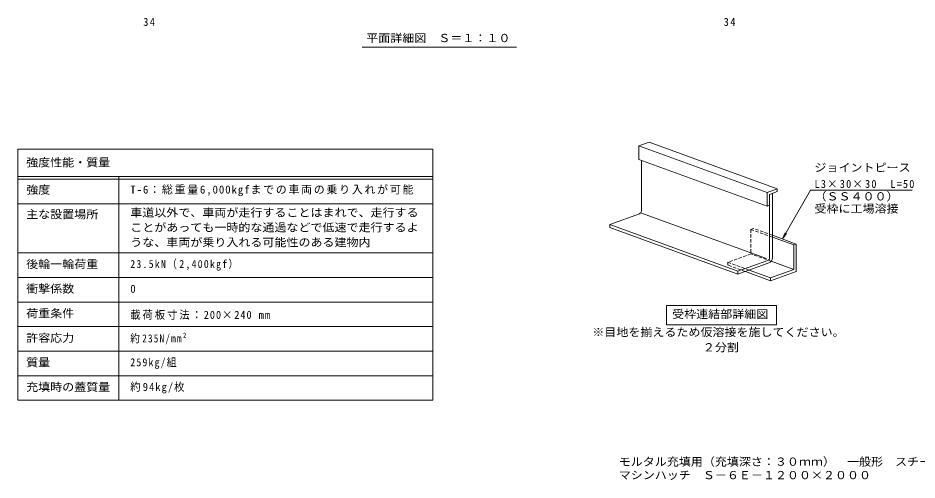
# Model space of a CAD drawing. Units: millimetres at full size, sheet at 1:10, with parts at other scales. Extents: x -2620 to 2671, y -1958 to 1823.
# Drawn here: x -2620 to 673, y -1958 to -267 of the extents above; entities that cross this region are included whole.
import ezdxf
from ezdxf.enums import TextEntityAlignment as Align

# ---------------------------------------------------------------- set-up
doc = ezdxf.new("R2010")
doc.units = ezdxf.units.MM
doc.header["$LTSCALE"] = 10
doc.linetypes.add('DASHED1', pattern=[1.8, 1.2, -0.6])
for name, color, linetype, lineweight in [('C-5', 7, 'Continuous', 9), ('C-F', 7, 'Continuous', 9), ('E-1', 2, 'Continuous', 9), ('E-2', 2, 'Continuous', 9), ('E-3', 4, 'Continuous', 9), ('E-5', 7, 'Continuous', 9), ('E-A', 5, 'Continuous', 5), ('F-5_F-5ﾚｲﾔ', 7, 'Continuous', 9), ('F-F_F-Fﾚｲﾔ', 2, 'Continuous', 9)]:
    doc.layers.add(name, color=color, linetype=linetype, lineweight=lineweight)
doc.styles.add('ＭＳ ゴシック', font='')
doc.styles.get('ＭＳ ゴシック').set_extended_font_data('MS Gothic')

msp = doc.modelspace()

# ---------------------------------------------------------------- linework, layer by layer
at = {"layer": 'C-5'}
msp.add_line((-1359.49, -373.44), (-794.43, -373.44), dxfattribs=at)
at = {"layer": 'E-1'}
for p, q in [((-336.72, -973.92), (-336.72, -788.43)), ((133.12, -912.6), (143.15, -908.95)), ((133.12, -1144.93), (133.12, -912.6)), ((143.15, -1144.95), (143.15, -908.95)), ((-343.3, -983.32), (-452.62, -1023.11)), ((-336.72, -980.92), (122.04, -1147.9)), ((17.23, -1204.78), (-452.62, -1033.77)), ((126.54, -1154.33), (17.23, -1194.12)), ((129.99, -1163.74), (17.23, -1204.78)), ((17.23, -1204.78), (17.23, -1194.12))]:
    msp.add_line(p, q, dxfattribs=at)
msp.add_lwpolyline([(-452.62, -1033.77), (-452.62, -1023.11), (17.23, -1194.12)], dxfattribs=at)
for centre, radius in [((-346.72, -973.92), 10), ((123.12, -1144.93), 10), ((123.15, -1144.95), 20)]:
    msp.add_arc(centre, radius, 290, 0, dxfattribs=at)
at = {"layer": 'E-2', "color": 7}
for p, q in [((283.36, -896.78), (655.04, -896.78)), ((180, -1075.8), (195.22, -1055.97))]:
    msp.add_line(p, q, dxfattribs=at)
msp.add_lwpolyline([(283.36, -896.78), (180, -1075.8), (189.56, -1052.71)], dxfattribs=at)
at = {"layer": 'E-3'}
for p, q in [((123.73, -906.02), (-346.12, -735.01)), ((123.73, -956.02), (-346.12, -785.01)), ((161.31, -902.34), (133.12, -912.6)), ((161.31, -892.34), (161.31, -902.34))]:
    msp.add_line(p, q, dxfattribs=at)
for points in [[(161.31, -892.34), (-308.53, -721.33), (-346.12, -735.01), (-346.12, -785.01)], [(161.31, -892.34), (123.73, -906.02), (123.73, -956.02)], [(123.73, -956.02), (133.12, -952.6), (133.12, -912.6)]]:
    msp.add_lwpolyline(points, dxfattribs=at)
at = {"layer": 'E-5'}
for p, q in [((-244.23, -1319.65), (-244.23, -1389.65)), ((-244.23, -1319.65), (158.77, -1319.65)), ((158.77, -1319.65), (158.77, -1389.65)), ((-244.23, -1389.65), (158.77, -1389.65))]:
    msp.add_line(p, q, dxfattribs=at)
at = {"layer": 'E-A', "linetype": 'DASHED1'}
for p, q in [((74.23, -1037.31), (64.84, -1040.73)), ((143.15, -1069.23), (64.84, -1040.73)), ((64.84, -1040.73), (64.84, -1130.45)), ((143.15, -1062.39), (74.23, -1037.31)), ((-19.73, -1171.51), (-19.73, -1161.23)), ((58.57, -1189.73), (-19.73, -1161.23)), ((44.45, -1194.87), (-19.73, -1171.51))]:
    msp.add_line(p, q, dxfattribs=at)
at = {"layer": 'E-A'}
for p, q in [((230.85, -1094.31), (143.15, -1062.39)), ((221.45, -1097.73), (143.15, -1069.23)), ((230.85, -1094.31), (221.45, -1097.73)), ((221.45, -1097.73), (221.45, -1187.45)), ((221.45, -1187.45), (138.82, -1157.38)), ((136.88, -1228.51), (44.45, -1194.87)), ((136.88, -1218.24), (58.57, -1189.73)), ((221.45, -1187.45), (136.88, -1218.24)), ((136.88, -1228.51), (136.88, -1218.24))]:
    msp.add_line(p, q, dxfattribs=at)
msp.add_lwpolyline([(230.85, -1094.31), (230.85, -1194.31), (136.88, -1228.51)], dxfattribs=at)
at = {"layer": 'E-A', "linetype": 'DASHED1'}
msp.add_lwpolyline([(138.82, -1157.38), (64.84, -1130.45), (-19.73, -1161.23)], dxfattribs=at)
at = {"layer": 'F-5_F-5ﾚｲﾔ'}
for p, q in [((-1100.11, -746.68), (-1100.11, -1666.68)), ((-2620.11, -946.68), (-1100.11, -946.68)), ((-2620.11, -1126.68), (-1100.11, -1126.68))]:
    msp.add_line(p, q, dxfattribs=at)
at = {"layer": 'F-F_F-Fﾚｲﾔ', "color": 7}
for p, q in [((-2620.11, -746.68), (-2620.11, -1666.68)), ((-2620.11, -746.68), (-1100.11, -746.68)), ((-2620.11, -846.68), (-1100.11, -846.68)), ((-2250.11, -846.68), (-2250.11, -1666.68)), ((-2620.11, -856.68), (-1100.11, -856.68)), ((-2620.11, -946.68), (-1100.11, -946.68)), ((-2620.11, -1126.68), (-1100.11, -1126.68)), ((-2620.11, -1216.68), (-1100.11, -1216.68)), ((-2620.11, -1306.68), (-1100.11, -1306.68)), ((-1100.11, -1396.68), (-2620.11, -1396.68)), ((-1100.11, -1486.68), (-2620.11, -1486.68)), ((-1100.11, -1576.68), (-2620.11, -1576.68)), ((-1100.11, -1666.68), (-2620.11, -1666.68))]:
    msp.add_line(p, q, dxfattribs=at)

# ---------------------------------------------------------------- texts
at = {"layer": 'C-5', "color": 2, "style": 'ＭＳ ゴシック', "width": 1.1}
msp.add_text('平面詳細図\u3000Ｓ＝１：１０', height=29.33, dxfattribs=at).set_placement((-1344.46, -363.64), align=Align.BOTTOM_LEFT)
at = {"layer": 'C-F', "color": 2, "char_height": 29.33, "attachment_point": 7, "style": 'ＭＳ ゴシック'}
for insert in [(-2161.31, -296), (-35.11, -296)]:
    msp.add_mtext('\\T1.27;\\W0.95;34', dxfattribs=dict(at, insert=insert))
at = {"layer": 'E-2', "style": 'ＭＳ ゴシック', "width": 1.1}
for s, p in [('ジョイントピース', (297.54, -838.01)), ('（ＳＳ４００）', (297.54, -943.49)), ('受枠に工場溶接', (297.54, -988.44))]:
    msp.add_text(s, height=29.33, dxfattribs=at).set_placement(p, align=Align.BOTTOM_LEFT)
at = {"layer": 'E-2', "insert": (297.54, -889.35), "char_height": 29.33, "attachment_point": 7, "style": 'ＭＳ ゴシック'}
msp.add_mtext('\\T1.22;\\W0.95;L3×30×30\u3000L=50', dxfattribs=at)
at = {"layer": 'E-5', "color": 2, "style": 'ＭＳ ゴシック', "width": 1.1}
for s, p in [('受枠連結部詳細図', (-223.79, -1374.65)), ('※目地を揃えるため仮溶接を施してください。', (-516.29, -1440.71)), ('２分割', (-111.29, -1496.24))]:
    msp.add_text(s, height=29.33, dxfattribs=at).set_placement(p, align=Align.BOTTOM_LEFT)
at = {"layer": 'F-5_F-5ﾚｲﾔ', "color": 2, "style": 'ＭＳ ゴシック', "width": 1.1}
for s, p in [('モルタル充填用（充填深さ：３０ｍｍ）\u3000一般形\u3000スチール製\u3000ステンレス目地', (-419.52, -1915.09)), ('マシンハッチ\u3000Ｓ－６Ｅ－１２００×２０００', (-419.52, -1964.29))]:
    msp.add_text(s, height=29.33, dxfattribs=at).set_placement(p, align=Align.BOTTOM_LEFT)
at = {"layer": 'F-F_F-Fﾚｲﾔ', "style": 'ＭＳ ゴシック', "width": 1.1}
for s, p in [('強度性能・質量', (-2590.11, -819.24)), ('強度', (-2590.11, -919.18)), ('主な設置場所', (-2590.11, -1009.18)), ('車道以外で、車両が走行することはまれで、走行する', (-2208.77, -1002.75)), ('ことがあっても一時的な通過などで低速で走行するよ', (-2208.77, -1057.23)), ('うな、車両が乗り入れる可能性のある建物内', (-2208.77, -1111.71)), ('後輪一輪荷重', (-2590.11, -1191.68)), ('衝撃係数', (-2590.11, -1281.68)), ('荷重条件', (-2590.11, -1371.68)), ('許容応力', (-2590.11, -1461.68)), ('質量', (-2590.11, -1551.68)), ('充填時の蓋質量', (-2590.11, -1641.68))]:
    msp.add_text(s, height=29.33, dxfattribs=at).set_placement(p, align=Align.BOTTOM_LEFT)
at = {"layer": 'F-F_F-Fﾚｲﾔ', "style": 'ＭＳ ゴシック'}
msp.add_text('0', height=29.33, dxfattribs=at).set_placement((-2208.77, -1281.68), align=Align.BOTTOM_LEFT)
at = {"layer": 'F-F_F-Fﾚｲﾔ', "char_height": 29.33, "attachment_point": 7, "style": 'ＭＳ ゴシック'}
for s, insert in [('\\T1.16;T-6：総重量6,000kgfまでの車両の乗り入れが可能', (-2208.77, -919.18)), ('\\T1.25;\\W0.9;23.5kN（2,400kgf）', (-2208.77, -1191.68)), ('\\T1.18;\\W0.95;載荷板寸法：200×240\\~mm', (-2208.77, -1371.68)), ('\\T1.25;\\W0.85;約235N/mm²', (-2208.77, -1461.68)), ('\\T1.24;\\W0.9;259kg/組', (-2208.77, -1551.68)), ('\\T1.21;\\W0.95;約94kg/枚', (-2208.77, -1641.68))]:
    msp.add_mtext(s, dxfattribs=dict(at, insert=insert))

doc.saveas('drawing.dxf')
